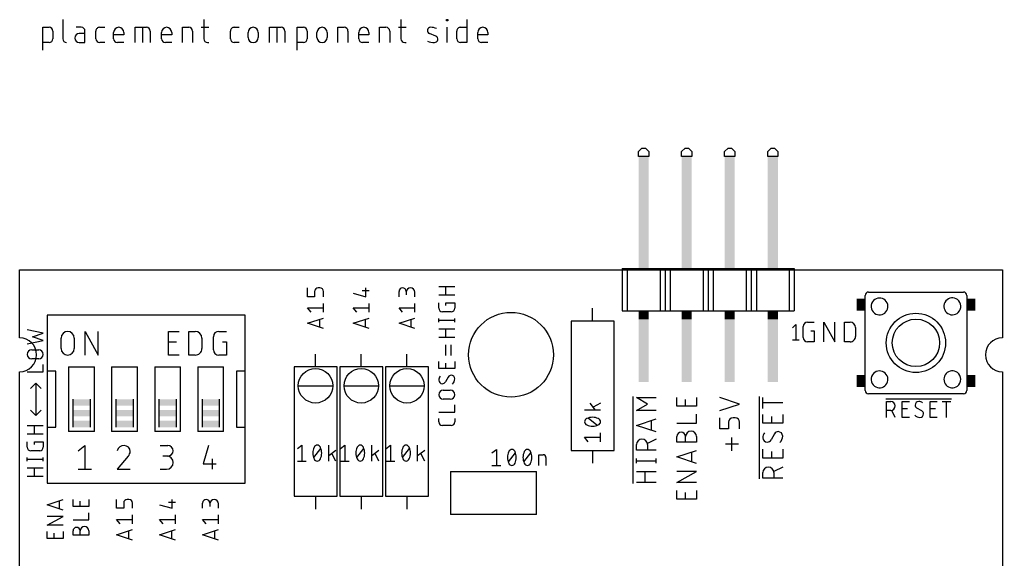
# Model space of a CAD drawing. Extents: x 0 to 58, y 0 to 63.7.
# Drawn here: x 0 to 58, y 31.8 to 63.7 of the extents above; entities that cross this region are included whole.
import ezdxf

# ---------------------------------------------------------------- set-up
doc = ezdxf.new("R2010")
doc.units = 0
for name, color, linetype in [('20', 30, 'CONTINUOUS'), ('21', 253, 'CONTINUOUS'), ('51', 253, 'CONTINUOUS')]:
    doc.layers.add(name, color=color, linetype=linetype)

# ---------------------------------------------------------------- blocks, each defined once
blk = doc.blocks.new('RECT')
blk.add_solid([(-0.5, -0.5), (0.5, -0.5), (-0.5, 0.5), (0.5, 0.5)])

msp = doc.modelspace()

# ---------------------------------------------------------------- linework, layer by layer
at = {"layer": '20'}
for p, q in [((0, 44.9), (0, 48.9)), ((0, 48.9), (58, 48.9)), ((58, 48.9), (58, 44.9)), ((0, 20.6), (0, 42.9)), ((58, 42.9), (58, 20.6))]:
    msp.add_line(p, q, dxfattribs=at)
msp.add_circle((29, 43.9), 2.5, dxfattribs=at)
for centre, start, end in [((0, 43.9), 270, 90), ((58, 43.9), 90, 270)]:
    msp.add_arc(centre, 1, start, end, dxfattribs=at)
at = {"layer": '21'}
for p, q in [((2.5485, 63.6651), (2.5485, 62.5433)), ((10.8694, 63.6651), (10.8694, 62.5433)), ((22.5046, 63.6651), (22.5046, 62.5433)), ((25.2019, 63.5903), (25.2019, 63.6651)), ((25.2019, 63.6651), (25.2767, 63.6651)), ((25.2767, 63.5903), (25.2019, 63.5903)), ((25.2767, 63.6651), (25.2767, 63.5903)), ((26.3968, 63.6651), (26.3968, 62.3189)), ((1.3589, 61.8702), (1.3589, 63.2164)), ((1.3589, 63.2164), (1.7328, 63.2164)), ((1.9572, 62.992), (1.9572, 62.5433)), ((3.632, 63.2164), (3.3329, 63.2164)), ((3.8564, 62.8424), (3.5199, 62.8424)), ((3.8564, 62.3189), (3.8564, 62.992)), ((4.5006, 62.5433), (4.5006, 62.992)), ((4.725, 63.2164), (5.0241, 63.2164)), ((5.5481, 62.5433), (5.5481, 62.9172)), ((6.1464, 62.7676), (5.5481, 62.7676)), ((6.1464, 62.9172), (6.1464, 62.7676)), ((6.813, 62.3189), (6.813, 63.2164)), ((6.813, 63.2164), (7.4861, 63.2164)), ((7.2617, 62.3189), (7.2617, 63.2164)), ((7.7105, 62.992), (7.7105, 62.3189)), ((8.3771, 62.5433), (8.3771, 62.9172)), ((8.9754, 62.7676), (8.3771, 62.7676)), ((8.9754, 62.9172), (8.9754, 62.7676)), ((9.609, 62.3189), (9.609, 63.2164)), ((9.609, 63.2164), (9.983, 63.2164)), ((10.2074, 62.992), (10.2074, 62.3189)), ((10.7198, 63.2164), (11.1685, 63.2164)), ((12.44, 62.5433), (12.44, 62.992)), ((12.6643, 63.2164), (12.9635, 63.2164)), ((13.4875, 62.6181), (13.4875, 62.9172)), ((14.0858, 62.9172), (14.0858, 62.6181)), ((14.7524, 62.3189), (14.7524, 63.2164)), ((14.7524, 63.2164), (15.4255, 63.2164)), ((15.2011, 62.3189), (15.2011, 63.2164)), ((15.6498, 62.992), (15.6498, 62.3189)), ((16.3706, 61.8702), (16.3706, 63.2164)), ((16.3706, 63.2164), (16.7446, 63.2164)), ((16.969, 62.992), (16.969, 62.5433)), ((17.5484, 62.6181), (17.5484, 62.9172)), ((18.1467, 62.9172), (18.1467, 62.6181)), ((18.7804, 62.3189), (18.7804, 63.2164)), ((18.7804, 63.2164), (19.1543, 63.2164)), ((19.3787, 62.992), (19.3787, 62.3189)), ((20.0123, 62.5433), (20.0123, 62.9172)), ((20.6106, 62.7676), (20.0123, 62.7676)), ((20.6106, 62.9172), (20.6106, 62.7676)), ((21.2443, 62.3189), (21.2443, 63.2164)), ((21.2443, 63.2164), (21.6182, 63.2164)), ((21.8426, 62.992), (21.8426, 62.3189)), ((22.355, 63.2164), (22.8038, 63.2164)), ((24.5594, 62.6928), (24.1854, 62.8424)), ((25.2393, 62.3189), (25.2393, 63.2164)), ((25.7985, 62.5433), (25.7985, 62.992)), ((26.0229, 63.2164), (26.3968, 63.2164)), ((27.0391, 62.5433), (27.0391, 62.9172)), ((27.6374, 62.7676), (27.0391, 62.7676)), ((27.6374, 62.9172), (27.6374, 62.7676)), ((1.7328, 62.3189), (1.3589, 62.3189)), ((3.5199, 62.3189), (3.8564, 62.3189)), ((5.0241, 62.3189), (4.725, 62.3189)), ((6.1464, 62.3189), (5.7725, 62.3189)), ((8.9754, 62.3189), (8.6014, 62.3189)), ((11.0937, 62.3189), (11.1685, 62.3189)), ((12.9635, 62.3189), (12.6643, 62.3189)), ((16.7446, 62.3189), (16.3706, 62.3189)), ((20.6106, 62.3189), (20.2367, 62.3189)), ((22.729, 62.3189), (22.8038, 62.3189)), ((26.3968, 62.3189), (26.0229, 62.3189)), ((27.6374, 62.3189), (27.2635, 62.3189)), ((36.53, 55.885), (36.73, 56.085)), ((36.53, 55.585), (36.53, 55.885)), ((36.73, 56.085), (36.93, 56.085)), ((36.93, 56.085), (37.13, 55.885)), ((37.13, 55.885), (37.13, 55.585)), ((39.07, 55.885), (39.27, 56.085)), ((39.07, 55.585), (39.07, 55.885)), ((39.27, 56.085), (39.47, 56.085)), ((39.47, 56.085), (39.67, 55.885)), ((39.67, 55.885), (39.67, 55.585)), ((41.61, 55.885), (41.81, 56.085)), ((41.61, 55.585), (41.61, 55.885)), ((41.81, 56.085), (42.01, 56.085)), ((42.01, 56.085), (42.21, 55.885)), ((42.21, 55.885), (42.21, 55.585)), ((44.15, 55.885), (44.35, 56.085)), ((44.15, 55.585), (44.15, 55.885)), ((44.35, 56.085), (44.55, 56.085)), ((44.55, 56.085), (44.75, 55.885)), ((44.75, 55.885), (44.75, 55.585)), ((37.13, 55.585), (36.53, 55.585)), ((39.67, 55.585), (39.07, 55.585)), ((42.21, 55.585), (41.61, 55.585)), ((44.75, 55.585), (44.15, 55.585)), ((35.56, 48.985), (35.86, 48.985)), ((35.56, 48.985), (35.56, 46.485)), ((35.86, 48.985), (37.8, 48.985)), ((35.86, 48.985), (35.86, 46.485)), ((37.8, 48.985), (38.1, 48.985)), ((37.8, 48.985), (37.8, 46.485)), ((38.1, 48.985), (38.4, 48.985)), ((38.1, 48.985), (38.1, 46.485)), ((38.1, 48.985), (38.1, 46.485)), ((38.4, 48.985), (40.34, 48.985)), ((38.4, 48.985), (38.4, 46.485)), ((40.34, 48.985), (40.64, 48.985)), ((40.34, 48.985), (40.34, 46.485)), ((40.64, 48.985), (40.94, 48.985)), ((40.64, 48.985), (40.64, 46.485)), ((40.64, 48.985), (40.64, 46.485)), ((40.94, 48.985), (42.88, 48.985)), ((40.94, 48.985), (40.94, 46.485)), ((42.88, 48.985), (43.18, 48.985)), ((42.88, 48.985), (42.88, 46.485)), ((43.18, 48.985), (43.18, 46.485)), ((43.18, 48.985), (43.48, 48.985)), ((43.18, 48.985), (43.18, 46.485)), ((43.48, 48.985), (45.42, 48.985)), ((43.48, 48.985), (43.48, 46.485)), ((45.42, 48.985), (45.72, 48.985)), ((45.42, 48.985), (45.42, 46.485)), ((45.72, 48.985), (45.72, 46.485)), ((16.9926, 47.3216), (16.9926, 47.8437)), ((17.4103, 47.6349), (17.4103, 47.3216)), ((17.7236, 47.8437), (17.6191, 47.8437)), ((17.9324, 47.3216), (17.9324, 47.6349)), ((20.2135, 47.6871), (20.6312, 47.6871)), ((20.4223, 47.3216), (20.4223, 47.8437)), ((22.3901, 47.3216), (22.3901, 47.6349)), ((22.8078, 47.6349), (22.8078, 47.426)), ((23.3299, 47.3216), (23.3299, 47.5827)), ((24.7396, 47.9312), (25.6794, 47.9312)), ((25.1573, 47.4091), (25.1573, 47.9312)), ((50.15, 47.6), (55.65, 47.6)), ((17.4103, 47.3216), (16.9926, 47.3216)), ((19.6913, 47.5304), (20.4223, 47.3216)), ((25.6794, 47.4091), (24.7396, 47.4091)), ((17.2014, 46.4072), (16.9926, 46.6683)), ((16.9926, 46.6683), (17.9324, 46.6683)), ((17.9324, 46.4072), (17.9324, 46.9293)), ((19.9002, 46.4072), (19.6913, 46.6683)), ((19.6913, 46.6683), (20.6312, 46.6683)), ((20.6312, 46.4072), (20.6312, 46.9293)), ((22.5989, 46.4072), (22.3901, 46.6683)), ((22.3901, 46.6683), (23.3299, 46.6683)), ((23.3299, 46.4072), (23.3299, 46.9293)), ((24.7396, 46.6426), (24.7396, 46.9559)), ((25.4706, 46.4337), (24.9484, 46.4337)), ((25.1573, 46.7992), (25.1573, 46.9559)), ((25.1573, 46.9559), (25.6794, 46.9559)), ((25.6794, 46.9559), (25.6794, 46.6426)), ((33.8137, 45.8788), (33.8137, 46.6408)), ((35.56, 46.485), (35.86, 46.485)), ((35.86, 46.485), (37.8, 46.485)), ((37.8, 46.485), (38.1, 46.485)), ((38.1, 46.485), (38.4, 46.485)), ((38.4, 46.485), (40.34, 46.485)), ((40.34, 46.485), (40.64, 46.485)), ((40.64, 46.485), (40.94, 46.485)), ((40.94, 46.485), (42.88, 46.485)), ((42.88, 46.485), (43.18, 46.485)), ((43.18, 46.485), (43.48, 46.485)), ((43.48, 46.485), (45.42, 46.485)), ((45.42, 46.485), (45.72, 46.485)), ((13.3033, 46.228), (1.6193, 46.228)), ((1.6193, 46.228), (1.6193, 42.926)), ((13.3033, 42.926), (13.3033, 46.228)), ((16.9926, 45.7539), (17.9324, 46.0671)), ((17.6974, 45.9888), (17.6974, 45.5189)), ((19.6913, 45.7539), (20.6312, 46.0671)), ((20.3962, 45.9888), (20.3962, 45.5189)), ((22.3901, 45.7539), (23.3299, 46.0671)), ((23.095, 45.9888), (23.095, 45.5189)), ((24.7396, 45.8284), (24.7396, 46.0372)), ((24.7396, 45.9328), (25.6794, 45.9328)), ((25.6794, 45.8284), (25.6794, 46.0372)), ((32.5438, 45.8788), (32.5438, 38.2587)), ((35.0838, 45.8788), (32.5438, 45.8788)), ((35.0838, 38.2587), (35.0838, 45.8788)), ((46.5067, 45.828), (46.8962, 45.828)), ((47.4662, 44.6596), (47.4662, 45.828)), ((47.4662, 45.828), (48.1154, 44.6596)), ((48.1154, 44.6596), (48.1154, 45.828)), ((48.6854, 44.6596), (48.6854, 45.828)), ((48.6854, 45.828), (49.01, 45.828)), ((49.9, 43.15), (49.9, 46.05)), ((55.9, 46.05), (55.9, 43.2)), ((1.3907, 45.1671), (0.4509, 45.3759)), ((17.9324, 45.4406), (16.9926, 45.7539)), ((20.6312, 45.4406), (19.6913, 45.7539)), ((23.3299, 45.4406), (22.3901, 45.7539)), ((24.7396, 45.4319), (25.6794, 45.4319)), ((25.1573, 44.9098), (25.1573, 45.4319)), ((45.61, 45.485), (45.81, 45.685)), ((45.81, 45.685), (45.81, 44.785)), ((46.2471, 44.9192), (46.2471, 45.5683)), ((46.7014, 45.3087), (46.8962, 45.3087)), ((46.8962, 45.3087), (46.8962, 44.6596)), ((49.3346, 45.5034), (49.3346, 44.9841)), ((0.4509, 44.5405), (1.3907, 44.7494)), ((0.7641, 44.9582), (1.3907, 45.1671)), ((1.3907, 44.7494), (0.7641, 44.9582)), ((25.6794, 44.9098), (24.7396, 44.9098)), ((45.61, 44.785), (46.01, 44.785)), ((0.7119, 44.183), (1.1296, 44.183)), ((25.1573, 43.8517), (25.1573, 44.4782)), ((25.4706, 43.8517), (25.4706, 44.4782)), ((46.8962, 44.6596), (46.5067, 44.6596)), ((49.01, 44.6596), (48.6854, 44.6596)), ((1.1296, 43.6608), (0.7119, 43.6608)), ((17.4625, 43.18), (17.4625, 43.942)), ((20.1613, 43.18), (20.1613, 43.942)), ((22.86, 43.18), (22.86, 43.942)), ((24.7396, 43.0827), (24.7396, 43.5004)), ((25.6794, 43.5004), (25.6794, 43.0827)), ((1.3907, 42.9006), (1.3907, 43.3183)), ((2.1273, 42.926), (1.6193, 42.926)), ((1.6193, 42.926), (1.6193, 39.624)), ((2.1273, 39.624), (2.1273, 42.926)), ((2.8893, 43.18), (2.8893, 39.37)), ((2.8893, 43.18), (4.4133, 43.18)), ((4.4133, 39.37), (4.4133, 43.18)), ((5.4293, 43.18), (5.4293, 39.37)), ((5.4293, 43.18), (6.9533, 43.18)), ((6.9533, 39.37), (6.9533, 43.18)), ((7.9693, 43.18), (7.9693, 39.37)), ((7.9693, 43.18), (9.4932, 43.18)), ((9.4932, 39.37), (9.4932, 43.18)), ((10.5092, 43.18), (10.5092, 39.37)), ((10.5092, 43.18), (12.0333, 43.18)), ((12.0333, 39.37), (12.0333, 43.18)), ((13.3033, 42.926), (12.7953, 42.926)), ((12.7953, 42.926), (12.7953, 39.624)), ((13.3033, 39.624), (13.3033, 42.926)), ((16.1925, 43.18), (16.1925, 35.56)), ((18.7325, 43.18), (16.1925, 43.18)), ((18.7325, 35.56), (18.7325, 43.18)), ((18.8912, 43.18), (18.8912, 35.56)), ((21.4313, 43.18), (18.8912, 43.18)), ((21.4313, 35.56), (21.4313, 43.18)), ((21.59, 43.18), (21.59, 35.56)), ((24.13, 43.18), (21.59, 43.18)), ((24.13, 35.56), (24.13, 43.18)), ((25.6794, 43.0827), (24.7396, 43.0827)), ((25.1573, 43.0827), (25.1573, 43.396)), ((0.4509, 42.9006), (1.3907, 42.9006)), ((25.2878, 42.5842), (25.1312, 42.2971)), ((0.635, 41.91), (0.9525, 42.2275)), ((0.9525, 42.2275), (0.9525, 40.3225)), ((0.9525, 42.2275), (1.27, 41.91)), ((25.0007, 41.8048), (25.4183, 41.8048)), ((3.1433, 41.275), (3.1433, 39.624)), ((4.1593, 41.275), (4.1593, 39.624)), ((5.6833, 41.275), (5.6833, 39.624)), ((6.6993, 41.275), (6.6993, 39.624)), ((8.2233, 41.275), (8.2233, 39.624)), ((9.2393, 41.275), (9.2393, 39.624)), ((10.7633, 41.275), (10.7633, 39.624)), ((11.7793, 41.275), (11.7793, 39.624)), ((25.4183, 41.2826), (25.0007, 41.2826)), ((36.2014, 36.3128), (36.2014, 41.4338)), ((37.0537, 40.9935), (36.4046, 41.383)), ((36.4046, 41.383), (37.5729, 41.383)), ((38.7858, 40.8637), (38.7858, 41.383)), ((39.3051, 40.8637), (39.3051, 41.2531)), ((39.9542, 41.383), (39.9542, 40.8637)), ((42.4942, 40.9935), (41.3258, 41.383)), ((43.6626, 36.5756), (43.6626, 41.4338)), ((43.8658, 40.7338), (43.8658, 41.383)), ((55.3, 41.6), (50.15, 41.6)), ((51.1175, 41.294), (55.0019, 41.294)), ((0.635, 40.64), (0.9525, 40.3225)), ((0.9525, 40.3225), (1.27, 40.64)), ((25.6794, 40.5224), (25.6794, 40.9401)), ((34.2837, 40.6341), (33.3439, 40.6341)), ((33.6571, 41.0518), (33.9704, 40.6341)), ((34.2837, 41.0518), (33.8399, 40.8169)), ((36.4046, 40.604), (37.0537, 40.9935)), ((37.5729, 40.604), (36.4046, 40.604)), ((39.9542, 40.8637), (38.7858, 40.8637)), ((41.3258, 40.604), (42.4942, 40.9935)), ((45.0342, 41.0584), (43.8658, 41.0584)), ((51.1556, 40.2019), (51.1556, 41.1416)), ((51.1556, 41.1416), (51.4167, 41.1416)), ((51.4167, 40.6195), (51.1556, 40.6195)), ((51.6777, 40.2019), (51.4689, 40.6195)), ((52.0965, 40.2019), (52.0965, 41.1416)), ((52.0965, 41.1416), (52.5142, 41.1416)), ((52.0965, 40.724), (52.4098, 40.724)), ((53.244, 40.5934), (52.9568, 40.7501)), ((53.7424, 40.2019), (53.7424, 41.1416)), ((53.7424, 41.1416), (54.1601, 41.1416)), ((53.7424, 40.724), (54.0557, 40.724)), ((54.4417, 41.1416), (54.9638, 41.1416)), ((54.7028, 40.2019), (54.7028, 41.1416)), ((24.7396, 40.5224), (25.6794, 40.5224)), ((24.7396, 39.9344), (24.7396, 40.1433)), ((25.6794, 40.1433), (25.6794, 39.9344)), ((34.0748, 39.7397), (33.5527, 40.1574)), ((36.4046, 39.7362), (37.5729, 40.1257)), ((37.2809, 40.0283), (37.2809, 39.4441)), ((39.9542, 39.8731), (39.9542, 40.3924)), ((41.3258, 39.5259), (41.3258, 40.175)), ((42.2346, 40.175), (42.1047, 40.175)), ((43.8658, 39.8598), (43.8658, 40.3791)), ((44.3851, 39.8598), (44.3851, 40.2493)), ((45.0342, 40.3791), (45.0342, 39.8598)), ((52.5142, 40.2019), (52.0965, 40.2019)), ((54.1601, 40.2019), (53.7424, 40.2019)), ((0.4509, 39.7308), (1.3907, 39.7308)), ((0.8685, 39.2087), (0.8685, 39.7308)), ((1.6193, 39.624), (2.1273, 39.624)), ((1.6193, 39.624), (1.6193, 36.322)), ((12.7953, 39.624), (13.3033, 39.624)), ((13.3033, 36.322), (13.3033, 39.624)), ((25.4706, 39.7256), (24.9484, 39.7256)), ((37.5729, 39.3467), (36.4046, 39.7362)), ((38.7858, 39.8731), (39.9542, 39.8731)), ((41.8451, 39.5259), (41.3258, 39.5259)), ((41.8451, 39.9154), (41.8451, 39.5259)), ((42.4942, 39.5259), (42.4942, 39.9154)), ((45.0342, 39.8598), (43.8658, 39.8598)), ((1.3907, 39.2087), (0.4509, 39.2087)), ((4.4133, 39.37), (2.8893, 39.37)), ((6.9533, 39.37), (5.4293, 39.37)), ((9.4932, 39.37), (7.9693, 39.37)), ((12.0333, 39.37), (10.5092, 39.37)), ((33.5527, 38.7731), (33.3439, 39.0342)), ((33.3439, 39.0342), (34.2837, 39.0342)), ((34.2837, 38.7731), (34.2837, 39.2952)), ((37.5729, 38.9251), (37.0537, 38.6655)), ((38.7858, 38.7447), (38.7858, 39.0693)), ((39.3051, 38.7447), (39.3051, 39.0693)), ((39.9542, 39.0693), (39.9542, 38.7447)), ((42.0398, 38.2418), (42.0398, 39.0208)), ((44.5474, 39.2338), (44.3526, 38.8768)), ((0.4509, 38.4422), (0.4509, 38.7555)), ((0.8685, 38.5988), (0.8685, 38.7555)), ((0.8685, 38.7555), (1.3907, 38.7555)), ((1.3907, 38.7555), (1.3907, 38.4422)), ((16.3894, 38.3611), (16.6504, 38.5699)), ((16.6504, 38.5699), (16.6504, 37.6301)), ((17.356, 37.8389), (17.7736, 38.3611)), ((18.2504, 37.6301), (18.2504, 38.5699)), ((18.9293, 38.3611), (19.1904, 38.5699)), ((19.1904, 38.5699), (19.1904, 37.6301)), ((19.896, 37.8389), (20.3136, 38.3611)), ((20.7904, 37.6301), (20.7904, 38.5699)), ((21.6281, 38.3611), (21.8892, 38.5699)), ((21.8892, 38.5699), (21.8892, 37.6301)), ((22.5947, 37.8389), (23.0124, 38.3611)), ((23.4891, 37.6301), (23.4891, 38.5699)), ((27.8781, 38.1061), (28.1392, 38.3149)), ((28.1392, 38.3149), (28.1392, 37.3751)), ((36.4046, 38.276), (36.4046, 38.6005)), ((37.0537, 38.6005), (37.0537, 38.276)), ((39.9542, 38.7447), (38.7858, 38.7447)), ((42.4293, 38.6313), (41.6504, 38.6313)), ((43.8658, 37.8024), (43.8658, 38.3217)), ((45.0342, 38.3217), (45.0342, 37.8024)), ((0.4509, 37.628), (0.4509, 37.8368)), ((0.4509, 37.7324), (1.3907, 37.7324)), ((1.1818, 38.2333), (0.6597, 38.2333)), ((1.3907, 37.628), (1.3907, 37.8368)), ((18.6681, 38.2566), (18.2504, 37.9434)), ((18.6681, 37.6301), (18.4331, 38.0739)), ((21.2081, 38.2566), (20.7904, 37.9434)), ((21.2081, 37.6301), (20.9731, 38.0739)), ((23.9068, 38.2566), (23.4891, 37.9434)), ((23.9068, 37.6301), (23.6719, 38.0739)), ((28.8447, 37.5839), (29.2624, 38.1061)), ((29.7591, 37.5839), (30.1768, 38.1061)), ((30.643, 37.3751), (30.643, 38.0016)), ((30.643, 38.0016), (30.9041, 38.0016)), ((31.0607, 37.845), (31.0607, 37.3751)), ((32.5438, 38.2587), (35.0838, 38.2587)), ((33.8137, 38.2587), (33.8137, 37.4967)), ((37.5729, 38.276), (36.4046, 38.276)), ((36.4046, 37.5109), (36.4046, 37.7705)), ((37.5729, 37.5109), (37.5729, 37.7705)), ((38.7858, 37.8713), (39.9542, 38.2607)), ((39.9542, 37.4818), (38.7858, 37.8713)), ((39.6621, 38.1634), (39.6621, 37.5792)), ((45.0342, 37.8024), (43.8658, 37.8024)), ((44.3851, 37.8024), (44.3851, 38.1919)), ((0.4509, 37.2315), (1.3907, 37.2315)), ((0.8685, 36.7094), (0.8685, 37.2315)), ((16.3894, 37.6301), (16.9115, 37.6301)), ((18.9293, 37.6301), (19.4515, 37.6301)), ((21.6281, 37.6301), (22.1502, 37.6301)), ((27.8781, 37.3751), (28.4002, 37.3751)), ((36.4046, 37.6407), (37.5729, 37.6407)), ((45.0342, 37.2755), (44.5149, 37.0159)), ((1.3907, 36.7094), (0.4509, 36.7094)), ((25.4325, 37.02), (25.4325, 34.48)), ((25.4325, 37.02), (30.5125, 37.02)), ((30.5125, 34.48), (30.5125, 37.02)), ((36.4046, 37.0127), (37.5729, 37.0127)), ((36.9238, 36.3636), (36.9238, 37.0127)), ((38.7858, 36.3656), (39.9542, 37.0147)), ((39.9542, 37.0147), (38.7858, 37.0147)), ((43.8658, 36.6264), (43.8658, 36.951)), ((45.0342, 36.6264), (43.8658, 36.6264)), ((44.5149, 36.951), (44.5149, 36.6264)), ((1.6193, 36.322), (13.3033, 36.322)), ((37.5729, 36.3636), (36.4046, 36.3636)), ((39.9542, 36.3656), (38.7858, 36.3656)), ((16.1925, 35.56), (18.7325, 35.56)), ((17.4625, 35.56), (17.4625, 34.798)), ((18.8912, 35.56), (21.4313, 35.56)), ((20.1613, 35.56), (20.1613, 34.798)), ((21.59, 35.56), (24.13, 35.56)), ((22.86, 35.56), (22.86, 34.798)), ((38.7858, 35.3773), (38.7858, 35.8966)), ((39.3051, 35.3773), (39.3051, 35.7667)), ((39.9542, 35.8966), (39.9542, 35.3773)), ((1.6256, 35.0499), (2.5654, 35.3632)), ((2.5654, 34.7366), (1.6256, 35.0499)), ((2.3304, 35.2848), (2.3304, 34.8149)), ((3.1496, 34.9455), (3.1496, 35.3632)), ((4.0894, 34.9455), (3.1496, 34.9455)), ((3.5673, 34.9455), (3.5673, 35.2587)), ((4.0894, 35.3632), (4.0894, 34.9455)), ((5.7214, 34.841), (5.7214, 35.3632)), ((6.139, 34.841), (5.7214, 34.841)), ((6.139, 35.1543), (6.139, 34.841)), ((6.4523, 35.3632), (6.3479, 35.3632)), ((6.6612, 34.841), (6.6612, 35.1543)), ((8.2614, 35.0499), (8.9923, 34.841)), ((8.7835, 35.2065), (9.2012, 35.2065)), ((8.9923, 34.841), (8.9923, 35.3632)), ((10.8014, 34.841), (10.8014, 35.1543)), ((11.219, 35.1543), (11.219, 34.9455)), ((11.7412, 34.841), (11.7412, 35.1021)), ((39.9542, 35.3773), (38.7858, 35.3773)), ((1.6256, 33.844), (2.5654, 34.3661)), ((2.5654, 34.3661), (1.6256, 34.3661)), ((4.0894, 34.153), (4.0894, 34.5707)), ((6.6612, 33.9266), (6.6612, 34.4488)), ((9.2012, 33.9266), (9.2012, 34.4488)), ((11.7412, 33.9266), (11.7412, 34.4488)), ((30.5125, 34.48), (25.4325, 34.48)), ((2.5654, 33.844), (1.6256, 33.844)), ((3.1496, 34.153), (4.0894, 34.153)), ((5.9302, 33.9266), (5.7214, 34.1877)), ((5.7214, 34.1877), (6.6612, 34.1877)), ((8.4702, 33.9266), (8.2614, 34.1877)), ((8.2614, 34.1877), (9.2012, 34.1877)), ((11.0102, 33.9266), (10.8014, 34.1877)), ((10.8014, 34.1877), (11.7412, 34.1877)), ((1.6256, 33.0532), (1.6256, 33.4709)), ((2.0433, 33.0532), (2.0433, 33.3665)), ((2.5654, 33.4709), (2.5654, 33.0532)), ((3.1496, 33.25), (3.1496, 33.511)), ((4.0894, 33.25), (3.1496, 33.25)), ((3.5673, 33.25), (3.5673, 33.511)), ((4.0894, 33.511), (4.0894, 33.25)), ((5.7214, 33.2733), (6.6612, 33.5866)), ((6.6612, 32.96), (5.7214, 33.2733)), ((6.4262, 33.5083), (6.4262, 33.0384)), ((8.2614, 33.2733), (9.2012, 33.5866)), ((9.2012, 32.96), (8.2614, 33.2733)), ((8.9662, 33.5083), (8.9662, 33.0384)), ((10.8014, 33.2733), (11.7412, 33.5866)), ((11.7412, 32.96), (10.8014, 33.2733)), ((11.5062, 33.5083), (11.5062, 33.0384)), ((2.5654, 33.0532), (1.6256, 33.0532))]:
    msp.add_line(p, q, dxfattribs=at)
for centre, radius in [((52.9, 44.6), 1.75), ((52.9, 44.6), 1.4), ((17.4625, 42.0688), 1.016), ((20.1613, 42.0688), 1.016), ((22.86, 42.0688), 1.016)]:
    msp.add_circle(centre, radius, dxfattribs=at)
for centre, radius, start, end in [((1.7328, 62.992), 0.2244, 0, 90), ((3.5199, 62.5807), 0.2618, 90, 270), ((3.632, 62.992), 0.2244, 0, 90), ((4.725, 62.992), 0.2244, 89.9992, 180), ((5.8473, 62.9172), 0.2992, 0, 180), ((7.4861, 62.992), 0.2244, 0, 90), ((8.6762, 62.9172), 0.2992, 0, 180), ((9.983, 62.992), 0.2244, 0, 90), ((12.6643, 62.992), 0.2244, 89.9992, 180), ((13.7866, 62.9172), 0.2992, 0, 180), ((15.4255, 62.992), 0.2244, 0, 90), ((16.7446, 62.992), 0.2244, 0, 90), ((17.8475, 62.9172), 0.2992, 0, 180), ((19.1543, 62.992), 0.2244, 0, 90), ((20.3115, 62.9172), 0.2992, 0, 180), ((21.6182, 62.992), 0.2244, 0, 90), ((24.2574, 63.0225), 0.1939, 89.181, 248.1986), ((24.2481, 62.3671), 0.8493, 65.7609, 89.181), ((24.4874, 62.5128), 0.1939, 269.181, 68.1986), ((26.0229, 62.992), 0.2244, 89.9992, 180), ((27.3382, 62.9172), 0.2992, 0, 180), ((1.7328, 62.5433), 0.2244, 270.0008, 0), ((2.7729, 62.5433), 0.2244, 180, 270), ((4.725, 62.5433), 0.2244, 180, 270), ((5.7725, 62.5433), 0.2244, 180, 270), ((8.6014, 62.5433), 0.2244, 180, 270), ((11.0937, 62.5433), 0.2244, 180, 270), ((12.6643, 62.5433), 0.2244, 180, 270), ((13.7866, 62.6181), 0.2992, 180, 0), ((16.7446, 62.5433), 0.2244, 270.0008, 0), ((17.8475, 62.6181), 0.2992, 180, 0), ((20.2367, 62.5433), 0.2244, 180, 270), ((22.729, 62.5433), 0.2244, 180, 270), ((24.5027, 63.5872), 1.2684, 250.2096, 269.181), ((26.0229, 62.5433), 0.2244, 180, 270), ((27.2635, 62.5433), 0.2244, 180, 270), ((17.6191, 47.6349), 0.2088, 90, 180), ((17.7236, 47.6349), 0.2088, 0, 90), ((22.5989, 47.6349), 0.2088, 0, 180), ((23.0688, 47.5827), 0.2611, 0, 180), ((50.7502, 46.7467), 0.4975, 232.8791, 134.749), ((55.0498, 46.7533), 0.4975, 52.8791, 314.749), ((24.9484, 46.6426), 0.2089, 180.0017, 270), ((25.4706, 46.6426), 0.2088, 270, 0), ((46.5067, 45.5683), 0.2596, 90.0007, 180), ((49.01, 45.5034), 0.3246, 0, 90), ((46.5067, 44.9192), 0.2596, 180, 270), ((49.01, 44.9841), 0.3246, 269.9994, 0), ((0.7119, 43.9219), 0.2611, 90, 270), ((1.1296, 43.9219), 0.2611, 270, 90), ((50.7502, 42.4467), 0.4975, 232.8791, 134.749), ((55.05, 42.45), 0.5, 53.1301, 306.8699), ((25.1312, 42.4015), 0.3916, 143.1292, 180), ((24.9484, 42.4015), 0.2088, 180, 270), ((25.4706, 42.4766), 0.2121, 90.0001, 149.4899), ((25.4706, 42.4798), 0.2088, 0, 90), ((25.2382, 42.4798), 0.4412, 314.7611, 359.9999), ((25.0007, 41.5437), 0.2611, 90, 270), ((24.9484, 42.4048), 0.2121, 269.9997, 329.4903), ((25.4183, 41.5437), 0.2611, 270, 90), ((51.4167, 40.8806), 0.2611, 270, 90), ((53.0612, 40.9328), 0.2088, 89.9991, 180), ((53.0645, 40.9328), 0.2121, 179.9997, 239.4903), ((53.0612, 40.7501), 0.3916, 53.1301, 89.9991), ((33.537, 39.9486), 0.1932, 108.9238, 180.0003), ((33.8138, 39.4351), 0.7745, 90.0001, 115.9888), ((33.8137, 39.4351), 0.7745, 64.0113, 90), ((34.0905, 39.9486), 0.1932, 360, 71.0747), ((42.1047, 39.9154), 0.2596, 90, 180), ((42.2346, 39.9154), 0.2596, 0, 90), ((53.1395, 40.643), 0.4412, 224.7611, 269.9999), ((53.1395, 40.4107), 0.2088, 270, 0), ((53.1363, 40.4107), 0.2121, 0.0001, 59.4899), ((24.9484, 39.9345), 0.2089, 180.0017, 270), ((25.4706, 39.9344), 0.2088, 270, 0), ((33.537, 39.9486), 0.1932, 179.9999, 251.076), ((33.8137, 40.462), 0.7745, 244.0112, 269.9999), ((33.8137, 40.462), 0.7745, 270, 295.9887), ((34.0905, 39.9486), 0.1932, 288.9255, 359.9999), ((36.7291, 38.6005), 0.3246, 0, 180), ((39.0454, 39.0693), 0.2596, 0, 180), ((39.6296, 39.0693), 0.3246, 0, 180), ((44.3526, 39.0066), 0.4868, 143.1294, 180), ((44.1254, 39.0066), 0.2596, 180, 270), ((44.1254, 39.0107), 0.2637, 269.9998, 329.4902), ((44.7746, 39.1), 0.2637, 90.0001, 149.4899), ((44.7746, 39.104), 0.2596, 0, 90), ((44.4857, 39.104), 0.5485, 314.761, 359.9999), ((0.6597, 38.4422), 0.2089, 180.0017, 270), ((1.1818, 38.4422), 0.2088, 270, 0), ((18.0782, 38.1), 0.7745, 154.011, 180.0001), ((17.5648, 38.3767), 0.1932, 90.0003, 161.0756), ((17.5648, 38.3767), 0.1932, 18.9247, 90.0003), ((17.0514, 38.1), 0.7745, 359.9999, 25.989), ((20.6182, 38.1), 0.7745, 154.011, 180.0001), ((20.1048, 38.3767), 0.1932, 90.0003, 161.0756), ((20.1048, 38.3767), 0.1932, 18.9247, 90.0003), ((19.5914, 38.1), 0.7745, 359.9999, 25.989), ((23.317, 38.1), 0.7745, 154.011, 180.0001), ((22.8036, 38.3767), 0.1932, 90.0003, 161.0756), ((22.8036, 38.3767), 0.1932, 18.9247, 90.0003), ((22.2901, 38.1), 0.7745, 359.9999, 25.989), ((29.0536, 38.1217), 0.1932, 90.0003, 161.0756), ((29.0536, 38.1217), 0.1932, 18.9247, 90.0003), ((29.9679, 38.1217), 0.1932, 90.0003, 161.0756), ((29.9679, 38.1217), 0.1932, 18.9247, 90.0003), ((18.0782, 38.1), 0.7745, 180, 205.9887), ((17.5648, 37.8233), 0.1932, 198.9255, 269.9999), ((17.5648, 37.8233), 0.1932, 270, 341.0747), ((17.0514, 38.1), 0.7745, 334.0113, 360), ((20.6182, 38.1), 0.7745, 180, 205.9887), ((20.1048, 37.8233), 0.1932, 198.9255, 269.9999), ((20.1048, 37.8233), 0.1932, 270, 341.0747), ((19.5914, 38.1), 0.7745, 334.0113, 360), ((23.317, 38.1), 0.7745, 180, 205.9887), ((22.8036, 37.8233), 0.1932, 198.9255, 269.9999), ((22.8036, 37.8233), 0.1932, 270, 341.0747), ((22.2901, 38.1), 0.7745, 334.0113, 360), ((29.567, 37.845), 0.7745, 154.011, 180.0001), ((29.567, 37.845), 0.7745, 180, 205.9887), ((28.5401, 37.845), 0.7745, 359.9999, 25.989), ((28.5401, 37.845), 0.7745, 334.0113, 360), ((30.4814, 37.845), 0.7745, 154.011, 180.0001), ((30.4814, 37.845), 0.7745, 180, 205.9887), ((29.4545, 37.845), 0.7745, 359.9999, 25.989), ((29.4545, 37.845), 0.7745, 334.0113, 360), ((30.9041, 37.845), 0.1566, 0.0011, 90), ((29.0536, 37.5683), 0.1932, 198.9255, 269.9999), ((29.0536, 37.5683), 0.1932, 270, 341.0747), ((29.9679, 37.5683), 0.1932, 198.9255, 269.9999), ((29.9679, 37.5683), 0.1932, 270, 341.0747), ((44.1904, 36.951), 0.3246, 0, 180), ((6.3479, 35.1543), 0.2088, 90, 180), ((6.4523, 35.1543), 0.2088, 0, 90), ((11.0102, 35.1543), 0.2088, 0, 180), ((11.4801, 35.1021), 0.2611, 0, 180), ((3.3584, 33.511), 0.2088, 0, 180), ((3.8283, 33.511), 0.2611, 0, 180)]:
    msp.add_arc(centre, radius, start, end, dxfattribs=at)
at = {"layer": '51'}
for p, q in [((50.1, 47.6), (50.15, 47.6)), ((55.65, 47.6), (55.7, 47.6)), ((49.9, 46.05), (49.9, 47.4)), ((55.9, 47.4), (55.9, 46.05)), ((3.8592, 43.8785), (3.8592, 45.2755)), ((3.8592, 45.2755), (4.6353, 43.8785)), ((4.6353, 43.8785), (4.6353, 45.2755)), ((8.7948, 43.8785), (8.7948, 45.2755)), ((8.7948, 45.2755), (9.4156, 45.2755)), ((9.9783, 43.8785), (9.9783, 45.2755)), ((9.9783, 45.2755), (10.3664, 45.2755)), ((11.7489, 45.2755), (12.2146, 45.2755)), ((2.4447, 44.2666), (2.4447, 44.8874)), ((3.2209, 44.8874), (3.2209, 44.2666)), ((10.7545, 44.8874), (10.7545, 44.2666)), ((11.4385, 44.1889), (11.4385, 44.9651)), ((8.7948, 44.6546), (9.2604, 44.6546)), ((11.9817, 44.6546), (12.2146, 44.6546)), ((12.2146, 44.6546), (12.2146, 43.8785)), ((9.4156, 43.8785), (8.7948, 43.8785)), ((10.3664, 43.8785), (9.9783, 43.8785)), ((12.2146, 43.8785), (11.7489, 43.8785)), ((49.9, 41.8), (49.9, 43.15)), ((55.9, 43.2), (55.9, 41.8)), ((16.4465, 42.0688), (18.4785, 42.0688)), ((19.1453, 42.0688), (21.1773, 42.0688)), ((21.844, 42.0688), (23.876, 42.0688)), ((50.15, 41.6), (50.1, 41.6)), ((55.7, 41.6), (55.3, 41.6)), ((3.4607, 38.2341), (3.8488, 38.5445)), ((3.8488, 38.5445), (3.8488, 37.1475)), ((8.2867, 38.5445), (8.7524, 38.5445)), ((11.1372, 38.5445), (10.8268, 37.4579)), ((6.4064, 37.9236), (5.7468, 37.1475)), ((8.7524, 37.9236), (8.442, 37.9236)), ((11.37, 37.7684), (11.37, 37.1475)), ((3.4607, 37.1475), (4.2369, 37.1475)), ((5.7468, 37.1475), (6.5229, 37.1475)), ((8.2867, 37.1475), (8.6748, 37.1475)), ((10.8268, 37.4579), (11.6029, 37.4579))]:
    msp.add_line(p, q, dxfattribs=at)
for centre, radius, start, end in [((50.1, 47.4), 0.2, 90, 180), ((55.7, 47.4), 0.2, 0, 90), ((50.7502, 46.7467), 0.4975, 134.749, 232.8791), ((55.0498, 46.7533), 0.4975, 314.749, 52.8791), ((2.8328, 44.8874), 0.3881, 0, 180), ((10.3664, 44.8874), 0.3881, 0, 90), ((11.7489, 44.9651), 0.3104, 90.0006, 180), ((2.8328, 44.2666), 0.3881, 180, 0), ((10.3664, 44.2666), 0.3881, 269.9995, 360), ((11.7489, 44.1889), 0.3104, 180, 270), ((50.7502, 42.4467), 0.4975, 134.749, 232.8791), ((55.05, 42.45), 0.5, 306.8699, 53.1301), ((50.1, 41.8), 0.2, 180, 270), ((55.7, 41.8), 0.2, 270, 0), ((6.1736, 38.0958), 0.4487, 90.0001, 162.0549), ((6.1736, 38.1953), 0.3493, 0, 90), ((8.7524, 38.2341), 0.3104, 270, 90), ((6.1477, 38.1953), 0.3751, 313.6037, 359.9998), ((8.6748, 37.5356), 0.3881, 270, 90)]:
    msp.add_arc(centre, radius, start, end, dxfattribs=at)

# ---------------------------------------------------------------- block references
at = {"layer": '21'}
for p, xscale, yscale in [((36.83, 52.285), 0.6, 6.6), ((39.37, 52.285), 0.6, 6.6), ((41.91, 52.285), 0.6, 6.6), ((44.45, 52.285), 0.6, 6.6), ((36.83, 46.235), 0.6, 0.5), ((39.37, 46.235), 0.6, 0.5), ((41.91, 46.235), 0.6, 0.5), ((44.45, 46.235), 0.6, 0.5), ((36.83, 43.835), 0.6, 0.9), ((39.37, 43.835), 0.6, 0.9), ((41.91, 43.835), 0.6, 0.9), ((44.45, 43.835), 0.6, 0.9), ((3.6513, 41.0845), 1.016, 0.381), ((6.1913, 41.0845), 1.016, 0.381), ((8.7313, 41.0845), 1.016, 0.381), ((11.2713, 41.0845), 1.016, 0.381), ((3.6513, 40.4495), 1.016, 0.381), ((6.1913, 40.4495), 1.016, 0.381), ((8.7313, 40.4495), 1.016, 0.381), ((11.2713, 40.4495), 1.016, 0.381), ((3.6513, 39.8145), 1.016, 0.381), ((6.1913, 39.8145), 1.016, 0.381), ((8.7313, 39.8145), 1.016, 0.381), ((11.2713, 39.8145), 1.016, 0.381)]:
    msp.add_blockref('RECT', p, dxfattribs=dict(at, xscale=xscale, yscale=yscale))
at = {"layer": '51'}
for p, xscale, yscale in [((49.65, 46.85), 0.5, 0.7), ((56.15, 46.85), 0.5, 0.7), ((36.83, 45.135), 0.6, 1.7), ((39.37, 45.135), 0.6, 1.7), ((41.91, 45.135), 0.6, 1.7), ((44.45, 45.135), 0.6, 1.7), ((36.83, 42.835), 0.6, 1.1), ((39.37, 42.835), 0.6, 1.1), ((41.91, 42.835), 0.6, 1.1), ((44.45, 42.835), 0.6, 1.1), ((49.65, 42.35), 0.5, 0.7), ((56.15, 42.35), 0.5, 0.7)]:
    msp.add_blockref('RECT', p, dxfattribs=dict(at, xscale=xscale, yscale=yscale))

doc.saveas('drawing.dxf')
